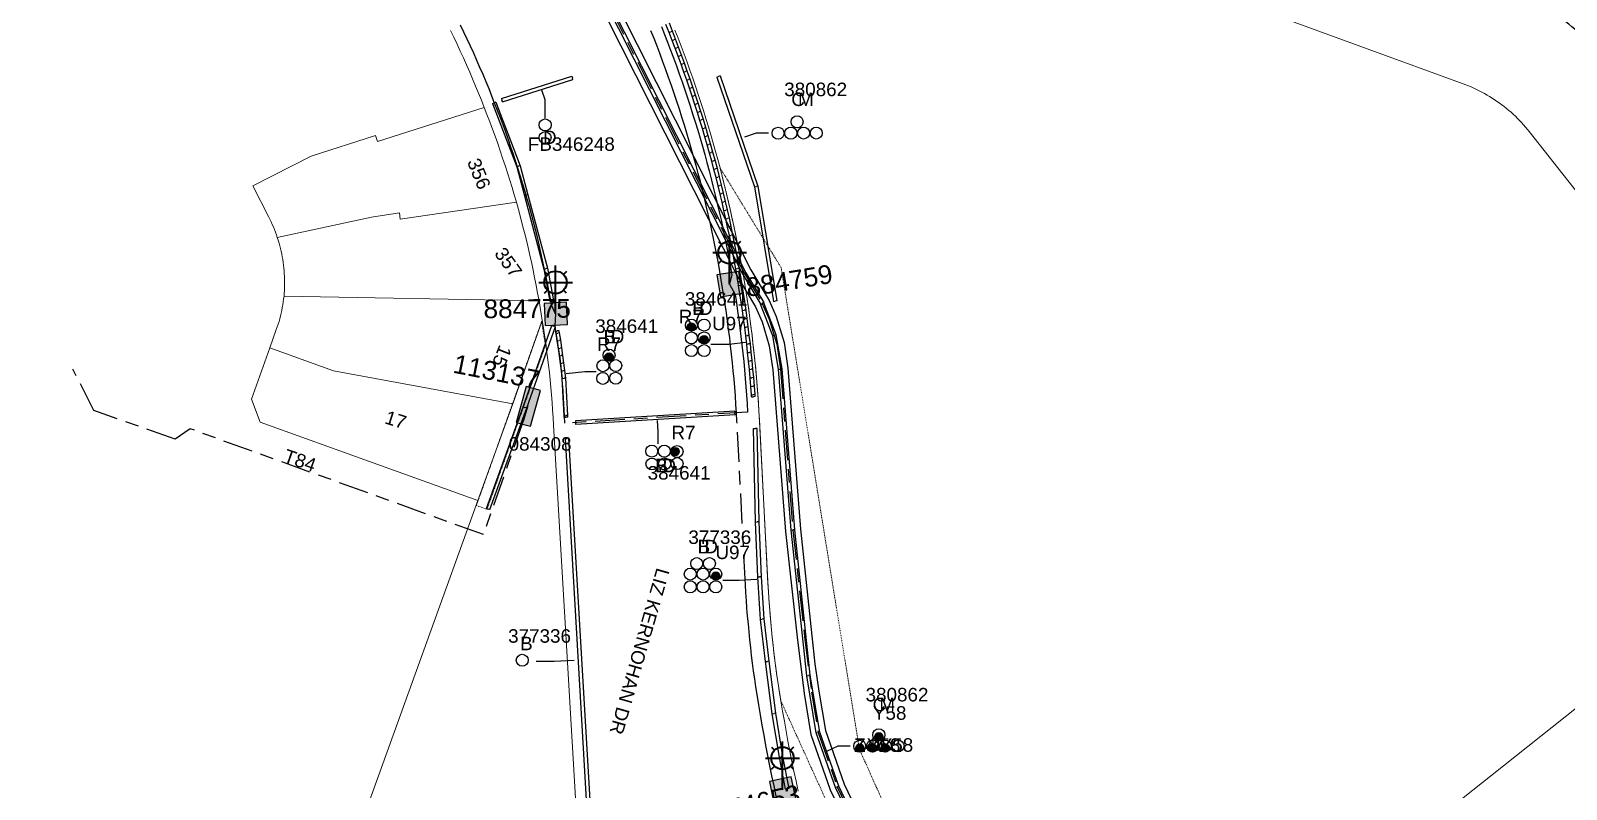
# Model space of a CAD drawing. Header units: metres. Extents: x 289087 to 291245, y 6227587 to 6229773.
# Drawn here: x 290112.7 to 290317.5, y 6228864 to 6228965.2 of the extents above; entities that cross this region are included whole.
import ezdxf
from ezdxf.enums import TextEntityAlignment as Align

# ---------------------------------------------------------------- set-up
doc = ezdxf.new("R2010")
doc.units = ezdxf.units.M
for name, pattern in [('Cable Exist UG', [8.2, 4, -1.2, 1.8, -1.2]), ('HIDDEN', [0.375, 0.25, -0.125]), ('HIDDEN2', [0.1875, 0.125, -0.0625])]:
    doc.linetypes.add(name, pattern=pattern)
for name, color, linetype in [('_User Ducts Config', 7, 'Continuous'), ('Duct_SP_EXT', 7, 'Continuous'), ('Equip_SP_SL_EXT', 7, 'Continuous'), ('Mains_HV_EXT', 7, 'Continuous'), ('Mains_LV_EXT', 7, 'Continuous'), ('Mains_SL_EXT', 7, 'Continuous'), ('Mains_TR_EXT', 7, 'Continuous'), ('SupportsUG_SP_LV_EXT', 7, 'Continuous'), ('SupportsUG_SP_LV_SL_EXT', 7, 'Continuous')]:
    doc.layers.add(name, color=color, linetype=linetype)
for name, color, linetype, lineweight in [('Cadastre Land Parcels_SP_EXT', 9, 'Continuous', 5), ('Cadastre Other Property_SP_EXT', 9, 'HIDDEN', 5), ('Cadastre Roads_SP_EXT', 9, 'Continuous', 5)]:
    doc.layers.add(name, color=color, linetype=linetype, lineweight=lineweight)
doc.styles.add('COLUMN_LABEL', font='arial.ttf')
doc.styles.add('iecARIAL', font='arial.ttf', dxfattribs={"height": 2})
doc.styles.add('POLE_LABEL', font='arial.ttf')
doc.styles.get("Standard").update_dxf_attribs({"font": 'arial.ttf'})
doc.linetypes.add('Cable E UG', pattern='A,6,-0.5,["E",Standard,S=1.7,R=0,X=0.5,Y=-1],-2.9', length=9.4)
doc.linetypes.add('Cable P UG', pattern='A,6,-0.5,["P",Standard,S=1.7,R=0,X=0.5,Y=-1],-2.9', length=9.4)

# ---------------------------------------------------------------- blocks, each defined once
blk = doc.blocks.new('COLUMN_EXT')
blk.add_hatch(color=256).paths.add_polyline_path([(-1.49, 1.48), (-1.49, -1.49), (1.48, -1.49), (1.48, 1.48)])
blk.add_lwpolyline([(-1.49, -1.49), (1.48, -1.49), (1.48, 1.48), (-1.49, 1.48)], close=True)
for tag, height, style, flags, p in [('ASSET_NUM', 2.5, 'COLUMN_LABEL', 8, (2, 2)), ('STRUCTURE_PLANT_NUMBER', 0.2, 'POLE_LABEL', 9, (1.81, 0.03)), ('STREET_CODE', 0.2, 'COLUMN_LABEL', 9, (1.81, -0.2))]:
    blk.add_attdef(tag, text='', height=height, dxfattribs=dict(style=style, flags=flags)).set_placement(p, align=Align.MIDDLE_LEFT)
at = {"flags": 9}
for tag, p in [('COLUMN_TYPE', (1.81, -0.4)), ('OWNED_BY', (1.81, -0.6)), ('STATE', (1.81, -0.8)), ('USAGE', (1.81, -1)), ('STREETNAME', (1.81, -1.6)), ('SUBURB', (1.81, -1.8)), ('LEGEND', (1.81, -1.2)), ('LOCATION', (1.81, -1.4)), ('NOTES', (1.81, -2))]:
    blk.add_attdef(tag, text='', height=0.2, dxfattribs=at).set_placement(p, align=Align.MIDDLE_LEFT)
at = {"flags": 1}
blk.add_attdef('Z', (1.81, -2.35), '', height=0.2, dxfattribs=at)
blk = doc.blocks.new('PILLAR_EXT')
blk.add_hatch(color=256).paths.add_polyline_path([(-2.475, 0.99), (-2.475, -0.99), (2.475, -0.99), (2.475, 0.99)])
blk.add_lwpolyline([(-2.475, -0.99), (2.475, -0.99), (2.475, 0.99), (-2.475, 0.99)], close=True)
at = {"style": 'iecARIAL', "flags": 8}
blk.add_attdef('ASSET_NUM', (1.5, 3.5), '', height=2.5, dxfattribs=at)
for tag, p, flags in [('OWNED_BY', (0, -0.2), 9), ('STATE', (0, -0.4), 9), ('SUPPORT_TYPE', (0, -0.6), 9), ('STREETNAME', (0, -1.8), 9), ('SUBURB', (0, -2), 1), ('USAGE', (0, -0.8), 9), ('LEGEND', (0, -1), 9), ('LOCATION', (0, -1.2), 9), ('NOTES', (0, -1.4), 9), ('PARENT', (0, -1.6), 9)]:
    blk.add_attdef(tag, p, '', height=0.2, dxfattribs=dict(flags=flags))
blk = doc.blocks.new('DUCT_EXT')
blk.add_circle((0, 0.8), 0.8)
at = {"flags": 1}
blk.add_attdef('Z', (0, 0), '', height=0.2, dxfattribs=at)
at = {"flags": 9}
for tag, p in [('DUCT_CODE', (0, 0)), ('XSECT_TYPE', (0, -0.2)), ('STATE', (0, -0.6)), ('FB_REFERENCE', (0, -0.4)), ('NOTES', (0, -0.8))]:
    blk.add_attdef(tag, text='', height=0.2, dxfattribs=at).set_placement(p, align=Align.MIDDLE_LEFT)
blk = doc.blocks.new('SL_LANTERN_EXT')
at = {"lineweight": 40}
for p, q in [((0, 1.97), (0, 6.47)), ((-2.25, 4.22), (2.25, 4.22)), ((-1.46, 5.68), (-1.06, 5.28)), ((1.46, 5.68), (1.06, 5.28)), ((-1.46, 2.76), (-1.06, 3.16)), ((0, 0), (0, 2.72)), ((1.46, 2.76), (1.06, 3.16))]:
    blk.add_line(p, q, dxfattribs=at)
blk.add_circle((0, 4.22), 1.5, dxfattribs=at)
at = {"style": 'iecARIAL', "flags": 9}
blk.add_attdef('ASSET_NUM', (1.5, 1.5), '', height=2.5, dxfattribs=at)
for tag, p, height, flags in [('OPERATING_VOLTAGE', (0.98, -1.65), 0.2, 9), ('ORIENTATION', (0.98, -1.85), 0.2, 9), ('OWNED_BY', (0.98, -2.05), 0.2, 9), ('CONSTRUCTED_VOLTAGE', (0.98, -0.65), 0.2, 9), ('CONTROL_TYPE', (0.98, -0.85), 0.2, 9), ('LANTERN_PURPOSE', (0.98, -1.05), 0.2, 9), ('LANTERN_TYPE', (0.98, -1.25), 0.2, 9), ('NO_PHASES', (0.98, -1.45), 0.2, 9), ('LNUMBER', (2.18, -3.25), 2.5, 8), ('STATE', (0.98, -2.25), 0.2, 9), ('USAGE', (0.98, -2.45), 0.2, 9), ('CEXIST', (0.98, -2.65), 0.2, 9), ('CNEW', (0.98, -2.85), 0.2, 9), ('CNUMBER', (0.98, -3.05), 0.2, 9), ('CREMOVE', (0.98, -3.25), 0.2, 9), ('CREPLACE', (0.98, -3.45), 0.2, 9), ('LKINGHEIGHT', (0.98, -3.65), 0.2, 9), ('LBRACKET', (0.98, -3.85), 0.2, 9), ('LBRACKETVOCAB', (0.98, -4.05), 0.2, 9), ('LCATEGORY', (0.98, -4.25), 0.2, 9), ('LCHARGE1', (0.98, -4.45), 0.2, 9), ('LCHARGE1PERCENT', (0.98, -4.65), 0.2, 9), ('LCHARGE2', (0.98, -4.85), 0.2, 9), ('LCHARGE2PERCENT', (0.98, -5.05), 0.2, 9), ('LCHARGE3', (0.98, -5.25), 0.2, 9), ('LCHARGE3PERCENT', (0.98, -5.45), 0.2, 9), ('LEXIST', (0.98, -5.65), 0.2, 9), ('LLAMP', (0.98, -5.85), 0.2, 9), ('LLAMPVOCAB', (0.98, -6.05), 0.2, 9), ('LMAST', (0.98, -6.25), 0.2, 9), ('LMASTVOCAB', (0.98, -6.45), 0.2, 9), ('LNEW', (0.98, -6.65), 0.2, 9), ('LANTNUMBER', (0.98, -6.85), 0.2, 9), ('LOUTREACH', (0.98, -7.25), 0.2, 9), ('LOUTREACHVOCAB', (0.98, -7.45), 0.2, 9), ('LRATECODE', (0.98, -7.65), 0.2, 9), ('LREMOVE', (0.98, -7.85), 0.2, 9), ('LREPLACE', (0.98, -8.05), 0.2, 9), ('LTYPE', (0.98, -8.25), 0.2, 9), ('STREETNAME', (0.98, -9.25), 0.2, 9), ('SUBURB', (0.98, -9.45), 0.2, 1), ('LTYPEVOCAB', (0.98, -8.45), 0.2, 9), ('LEGEND', (0.98, -8.65), 0.2, 9), ('LOCATION', (0.98, -8.85), 0.2, 9), ('NOTES', (0.98, -9.05), 0.2, 9)]:
    blk.add_attdef(tag, p, '', height=height, dxfattribs=dict(flags=flags))
blk = doc.blocks.new('CABLE_LARGE_EXT')
h = blk.add_hatch(color=256)
edge = h.paths.add_edge_path()
edge.add_arc((0, 0.55), 0.55, 0, 360)
blk.add_circle((0, 0.55), 0.55)
at = {"flags": 1}
blk.add_attdef('Z', (0, 0), '', height=0.2, dxfattribs=at)
at = {"flags": 9}
for tag, p in [('COND_CODE', (0, 0)), ('STATE', (0, -0.4)), ('XSECT_SIZE', (0, -0.6)), ('FB_REFERENCE', (0, -0.2)), ('NOTES', (0, -0.8))]:
    blk.add_attdef(tag, text='', height=0.2, dxfattribs=at).set_placement(p, align=Align.MIDDLE_LEFT)

msp = doc.modelspace()

# ---------------------------------------------------------------- linework, layer by layer
at = {"layer": '_User Ducts Config'}
for points in [[(290181.29, 6228953.51), (290181.3, 6228955.97), (290180.86, 6228957.25)], [(290211.1, 6228951.52), (290209.43, 6228951.52), (290207.91, 6228950.99)], [(290203.41, 6228923.37), (290205.84, 6228923.37), (290208.01, 6228923.62)], [(290188.1, 6228919.68), (290186.59, 6228919.67), (290184.1, 6228919.4)], [(290196.37, 6228910.04), (290196.37, 6228911.7), (290196.28, 6228913.17)], [(290205.01, 6228891.88), (290207.18, 6228891.88), (290209.52, 6228892.01)], [(290180.07, 6228881.07), (290182.48, 6228881.07), (290185.17, 6228881.17)], [(290222, 6228869.72), (290220.33, 6228869.72), (290218.83, 6228868.99)]]:
    msp.add_lwpolyline(points, dxfattribs=at)
at = {"layer": 'Cadastre Land Parcels_SP_EXT', "linetype": 'Continuous'}
for points in [[(290341.71, 6228914.84), (290312.59, 6228951.72), (290312.34, 6228952.03), (290312.09, 6228952.33), (290311.83, 6228952.63), (290311.57, 6228952.92), (290311.3, 6228953.21), (290311.02, 6228953.49), (290310.74, 6228953.77), (290310.45, 6228954.04), (290310.16, 6228954.3), (290309.86, 6228954.56), (290309.56, 6228954.81), (290309.25, 6228955.06), (290308.94, 6228955.3), (290308.62, 6228955.53), (290308.3, 6228955.76), (290307.97, 6228955.98), (290307.64, 6228956.2), (290307.31, 6228956.41), (290306.97, 6228956.61), (290306.63, 6228956.8), (290306.28, 6228956.99), (290305.93, 6228957.17), (290305.57, 6228957.35), (290305.22, 6228957.52), (290304.86, 6228957.68), (290304.49, 6228957.83), (290304.13, 6228957.98), (290303.76, 6228958.11), (290246.38, 6228979.09)], [(290198.61, 6228965.25), (290199.02, 6228964.19), (290199.43, 6228963.13), (290199.83, 6228962.07), (290200.22, 6228961), (290200.6, 6228959.93), (290200.98, 6228958.86), (290201.34, 6228957.78), (290201.7, 6228956.7), (290202.06, 6228955.62), (290202.4, 6228954.54), (290202.74, 6228953.46), (290203.07, 6228952.37), (290203.4, 6228951.28), (290203.71, 6228950.19), (290204.02, 6228949.09), (290204.32, 6228948), (290204.62, 6228946.9), (290204.9, 6228945.8), (290205.18, 6228944.69), (290205.45, 6228943.59), (290205.71, 6228942.49), (290205.97, 6228941.38), (290206.22, 6228940.27), (290206.46, 6228939.16), (290206.69, 6228938.04), (290206.92, 6228936.93), (290207.14, 6228935.81), (290207.35, 6228934.7), (290207.55, 6228933.58), (290207.74, 6228932.46), (290207.93, 6228931.34), (290208.11, 6228930.21), (290208.28, 6228929.09), (290208.45, 6228927.97), (290208.6, 6228926.84), (290208.75, 6228925.71), (290208.89, 6228924.59), (290209.02, 6228923.46), (290209.15, 6228922.33), (290209.27, 6228921.2), (290209.38, 6228920.06), (290209.48, 6228918.93), (290209.57, 6228917.8), (290209.66, 6228916.67), (290209.74, 6228915.53), (290209.81, 6228914.4), (290209.87, 6228913.26), (290211.02, 6228891.43), (290211.08, 6228890.4), (290211.14, 6228889.37), (290211.22, 6228888.34), (290211.3, 6228887.31), (290211.39, 6228886.28), (290211.48, 6228885.26), (290211.59, 6228884.23), (290211.7, 6228883.21), (290211.82, 6228882.18), (290211.94, 6228881.16), (290212.08, 6228880.14), (290212.22, 6228879.12), (290212.37, 6228878.1), (290212.53, 6228877.08), (290212.75, 6228875.73), (290212.97, 6228874.39), (290213.21, 6228873.05), (290213.45, 6228871.71), (290213.69, 6228870.37), (290213.95, 6228869.03), (290214.21, 6228867.69), (290214.48, 6228866.36), (290214.76, 6228865.03), (290215.05, 6228863.69)], [(290186.36, 6228845.41), (290182.41, 6228912.57), (290182.35, 6228913.58), (290182.29, 6228914.58), (290182.22, 6228915.58), (290182.14, 6228916.58), (290182.05, 6228917.58), (290181.95, 6228918.59), (290181.85, 6228919.58), (290181.74, 6228920.58), (290181.62, 6228921.58), (290181.49, 6228922.57), (290181.36, 6228923.57), (290181.22, 6228924.56), (290181.07, 6228925.55), (290180.91, 6228926.54), (290176.96, 6228915.4), (290172.3, 6228902.49), (290165.52, 6228883.66), (290114.05, 6228740.93)], [(290271.3, 6228837.07), (290307.65, 6228865.91), (290346.38, 6228896.65)]]:
    msp.add_lwpolyline(points, dxfattribs=at)
for points in [[(290174.61, 6228951.11), (290174.25, 6228952.07), (290173.9, 6228953.03), (290173.53, 6228953.99), (290173.15, 6228954.94), (290158.9, 6228950.4), (290158.64, 6228951.2), (290150.07, 6228948.47), (290142.29, 6228944.47), (290144.39, 6228940.38), (290144.56, 6228940.04), (290144.72, 6228939.69), (290144.88, 6228939.35), (290145.03, 6228939), (290145.17, 6228938.65), (290145.31, 6228938.29), (290145.43, 6228937.94), (290145.55, 6228937.58), (290158.11, 6228940.32), (290161.84, 6228940.87), (290161.96, 6228940.04), (290177.45, 6228942.31), (290177.16, 6228943.29), (290176.87, 6228944.28), (290176.56, 6228945.26), (290176.26, 6228946.24), (290175.95, 6228947.22), (290175.62, 6228948.19), (290175.29, 6228949.17), (290174.96, 6228950.14), (290174.61, 6228951.11)], [(290177.73, 6228941.31), (290177.45, 6228942.31), (290161.96, 6228940.04), (290161.84, 6228940.87), (290158.11, 6228940.32), (290145.55, 6228937.58), (290145.67, 6228937.22), (290145.78, 6228936.86), (290145.88, 6228936.49), (290145.98, 6228936.13), (290146.06, 6228935.76), (290146.14, 6228935.39), (290146.22, 6228935.02), (290146.28, 6228934.65), (290146.34, 6228934.27), (290146.39, 6228933.9), (290146.43, 6228933.53), (290146.47, 6228933.15), (290146.49, 6228932.77), (290146.51, 6228932.4), (290146.53, 6228932.02), (290146.53, 6228931.64), (290146.53, 6228931.27), (290146.52, 6228930.89), (290146.5, 6228930.51), (290146.48, 6228930.14), (290146.45, 6228929.76), (290180.48, 6228929.14), (290180.29, 6228930.16), (290180.1, 6228931.18), (290179.84, 6228932.46), (290179.69, 6228933.22), (290179.5, 6228934.11), (290179.24, 6228935.25), (290179.01, 6228936.26), (290178.74, 6228937.41), (290178.52, 6228938.28), (290178.32, 6228939.04), (290178, 6228940.3), (290177.73, 6228941.31)], [(290180.91, 6228926.54), (290180.77, 6228927.41), (290180.63, 6228928.27), (290180.48, 6228929.14), (290146.45, 6228929.76), (290146.4, 6228929.38), (290146.35, 6228929), (290146.29, 6228928.62), (290146.22, 6228928.25), (290146.15, 6228927.87), (290146.07, 6228927.5), (290145.98, 6228927.13), (290145.88, 6228926.76), (290145.78, 6228926.39), (290145.67, 6228926.02), (290145.55, 6228925.66), (290145.42, 6228925.3), (290144.54, 6228922.87), (290153.03, 6228919.8), (290176.96, 6228915.4), (290180.91, 6228926.54)], [(290176.96, 6228915.4), (290153.03, 6228919.8), (290144.54, 6228922.87), (290142.11, 6228916.03), (290143.26, 6228912.96), (290172.3, 6228902.49), (290176.96, 6228915.4)]]:
    msp.add_lwpolyline(points, close=True, dxfattribs=at)
at = {"layer": 'Cadastre Other Property_SP_EXT', "linetype": 'HIDDEN2'}
msp.add_lwpolyline([(290235.33, 6228842.16), (290223.22, 6228869.32), (290212.78, 6228933.56), (290204.62, 6228946.9), (290204.9, 6228945.8), (290205.18, 6228944.69), (290205.45, 6228943.59), (290205.71, 6228942.49), (290205.97, 6228941.38), (290206.22, 6228940.27), (290206.46, 6228939.16), (290206.69, 6228938.04), (290206.92, 6228936.93), (290207.14, 6228935.81), (290207.35, 6228934.7), (290207.55, 6228933.58), (290207.74, 6228932.46), (290207.93, 6228931.34), (290208.11, 6228930.21), (290208.28, 6228929.09), (290208.45, 6228927.97), (290208.6, 6228926.84), (290208.75, 6228925.71), (290208.89, 6228924.59), (290209.02, 6228923.46), (290209.15, 6228922.33), (290209.27, 6228921.2), (290209.38, 6228920.06), (290209.48, 6228918.93), (290209.57, 6228917.8), (290209.66, 6228916.67), (290209.74, 6228915.53), (290209.81, 6228914.4), (290209.87, 6228913.26), (290211.02, 6228891.43), (290211.08, 6228890.4), (290211.14, 6228889.37), (290211.22, 6228888.34), (290211.3, 6228887.31), (290211.39, 6228886.28), (290211.48, 6228885.26), (290211.59, 6228884.23), (290211.7, 6228883.21), (290211.82, 6228882.18), (290211.94, 6228881.16), (290212.08, 6228880.14), (290212.22, 6228879.12), (290212.37, 6228878.1), (290212.53, 6228877.08), (290212.61, 6228876.59), (290212.61, 6228876.59), (290212.75, 6228875.73), (290229.85, 6228838.13)], dxfattribs=at)
msp.add_lwpolyline([(290180.82, 6228926.37), (290172.12, 6228901.83), (290173.54, 6228901.32), (290181.33, 6228923.18), (290180.82, 6228926.37)], close=True, dxfattribs=at)
at = {"layer": 'Cadastre Roads_SP_EXT', "linetype": 'Continuous'}
for points in [[(290598.85, 6229114.14), (290503.62, 6229021.43), (290491.13, 6229011.51), (290472.74, 6228996.92), (290427.05, 6228960.67), (290406.85, 6228944.64), (290366.75, 6228912.82), (290352.34, 6228901.38), (290346.38, 6228896.65), (290307.65, 6228865.91), (290271.3, 6228837.07), (290270.62, 6228836.43), (290240.94, 6228808.14), (290346.26, 6228800.52), (290491.47, 6228928.95), (290491.47, 6228928.95), (290499.44, 6228935.88), (290572.01, 6229000.07)], [(290246.38, 6228979.09), (290303.76, 6228958.11), (290304.13, 6228957.98), (290304.49, 6228957.83), (290304.86, 6228957.68), (290305.22, 6228957.52), (290305.57, 6228957.35), (290305.93, 6228957.17), (290306.28, 6228956.99), (290306.63, 6228956.8), (290306.97, 6228956.61), (290307.31, 6228956.41), (290307.64, 6228956.2), (290307.97, 6228955.98), (290308.3, 6228955.76), (290308.62, 6228955.53), (290308.94, 6228955.3), (290309.25, 6228955.06), (290309.56, 6228954.81), (290309.86, 6228954.56), (290310.16, 6228954.3), (290310.45, 6228954.04), (290310.74, 6228953.77), (290311.02, 6228953.49), (290311.3, 6228953.21), (290311.57, 6228952.92), (290311.83, 6228952.63), (290312.09, 6228952.33), (290312.34, 6228952.03), (290312.59, 6228951.72), (290341.71, 6228914.84)], [(290168.66, 6228965.24), (290169.09, 6228964.32), (290169.53, 6228963.4), (290169.97, 6228962.48), (290170.39, 6228961.55), (290170.8, 6228960.62), (290171.22, 6228959.68), (290171.61, 6228958.75), (290172, 6228957.81), (290172.4, 6228956.87), (290172.78, 6228955.91), (290173.15, 6228954.94), (290173.53, 6228953.99), (290173.9, 6228953.03), (290174.25, 6228952.07), (290174.61, 6228951.11), (290174.96, 6228950.14), (290175.29, 6228949.17), (290175.62, 6228948.19), (290175.95, 6228947.22), (290176.26, 6228946.24), (290176.56, 6228945.26), (290176.87, 6228944.28), (290177.16, 6228943.29), (290177.45, 6228942.31), (290177.73, 6228941.31), (290178, 6228940.3), (290178.32, 6228939.04), (290178.52, 6228938.28), (290178.74, 6228937.41), (290179.01, 6228936.26), (290179.24, 6228935.25), (290179.5, 6228934.11), (290179.69, 6228933.22), (290179.84, 6228932.46), (290180.1, 6228931.18), (290180.29, 6228930.16), (290180.48, 6228929.14), (290180.63, 6228928.27), (290180.77, 6228927.41), (290180.91, 6228926.54), (290181.07, 6228925.55), (290181.22, 6228924.56), (290181.36, 6228923.57), (290181.49, 6228922.57), (290181.62, 6228921.58), (290181.74, 6228920.58), (290181.85, 6228919.58), (290181.95, 6228918.59), (290182.05, 6228917.58), (290182.14, 6228916.58), (290182.22, 6228915.58), (290182.29, 6228914.58), (290182.35, 6228913.58), (290182.41, 6228912.57), (290186.36, 6228845.41)], [(290215.05, 6228863.69), (290214.76, 6228865.03), (290214.48, 6228866.36), (290214.21, 6228867.69), (290213.95, 6228869.03), (290213.69, 6228870.37), (290213.45, 6228871.71), (290213.21, 6228873.05), (290212.97, 6228874.39), (290212.75, 6228875.73), (290212.53, 6228877.08), (290212.37, 6228878.1), (290212.22, 6228879.12), (290212.08, 6228880.14), (290211.94, 6228881.16), (290211.82, 6228882.18), (290211.7, 6228883.21), (290211.59, 6228884.23), (290211.48, 6228885.26), (290211.39, 6228886.28), (290211.3, 6228887.31), (290211.22, 6228888.34), (290211.14, 6228889.37), (290211.08, 6228890.4), (290211.02, 6228891.43), (290209.87, 6228913.26), (290209.81, 6228914.4), (290209.74, 6228915.53), (290209.66, 6228916.67), (290209.57, 6228917.8), (290209.48, 6228918.93), (290209.38, 6228920.06), (290209.27, 6228921.2), (290209.15, 6228922.33), (290209.02, 6228923.46), (290208.89, 6228924.59), (290208.75, 6228925.71), (290208.6, 6228926.84), (290208.45, 6228927.97), (290208.28, 6228929.09), (290208.11, 6228930.21), (290207.93, 6228931.34), (290207.74, 6228932.46), (290207.55, 6228933.58), (290207.35, 6228934.7), (290207.14, 6228935.81), (290206.92, 6228936.93), (290206.69, 6228938.04), (290206.46, 6228939.16), (290206.22, 6228940.27), (290205.97, 6228941.38), (290205.71, 6228942.49), (290205.45, 6228943.59), (290205.18, 6228944.69), (290204.9, 6228945.8), (290204.62, 6228946.9), (290204.32, 6228948), (290204.02, 6228949.09), (290203.71, 6228950.19), (290203.4, 6228951.28), (290203.07, 6228952.37), (290202.74, 6228953.46), (290202.4, 6228954.54), (290202.06, 6228955.62), (290201.7, 6228956.7), (290201.34, 6228957.78), (290200.98, 6228958.86), (290200.6, 6228959.93), (290200.22, 6228961), (290199.83, 6228962.07), (290199.43, 6228963.13), (290199.02, 6228964.19), (290198.61, 6228965.25)]]:
    msp.add_lwpolyline(points, dxfattribs=at)
at = {"layer": 'Duct_SP_EXT'}
for p, q in [((290182.35, 6228982.84), (290207.66, 6228932.66)), ((290182.77, 6228983.07), (290208.08, 6228932.89)), ((290197.83, 6228964.95), (290197.41, 6228966)), ((290197.83, 6228964.95), (290198.05, 6228965.03)), ((290198.24, 6228963.89), (290197.83, 6228964.95)), ((290198.28, 6228965.12), (290197.86, 6228966.18)), ((290198.28, 6228965.12), (290198.05, 6228965.03)), ((290198.69, 6228964.06), (290198.28, 6228965.12)), ((290198.24, 6228963.89), (290198.46, 6228963.98)), ((290198.64, 6228962.84), (290198.24, 6228963.89)), ((290198.69, 6228964.06), (290198.46, 6228963.98)), ((290198.64, 6228962.84), (290198.87, 6228962.92)), ((290199.04, 6228961.78), (290198.64, 6228962.84)), ((290199.09, 6228963), (290198.69, 6228964.06)), ((290199.09, 6228963), (290198.87, 6228962.92)), ((290199.49, 6228961.94), (290199.09, 6228963)), ((290199.04, 6228961.78), (290199.26, 6228961.86)), ((290199.43, 6228960.71), (290199.04, 6228961.78)), ((290199.49, 6228961.94), (290199.26, 6228961.86)), ((290199.43, 6228960.71), (290199.65, 6228960.79)), ((290199.81, 6228959.65), (290199.43, 6228960.71)), ((290199.88, 6228960.88), (290199.49, 6228961.94)), ((290199.88, 6228960.88), (290199.65, 6228960.79)), ((290200.26, 6228959.81), (290199.88, 6228960.88)), ((290175.45, 6228956.14), (290184.85, 6228959.13)), ((290175.59, 6228955.68), (290185, 6228958.67)), ((290184.85, 6228959.13), (290184.92, 6228958.9)), ((290185, 6228958.67), (290184.92, 6228958.9)), ((290199.81, 6228959.65), (290200.03, 6228959.73)), ((290200.18, 6228958.58), (290199.81, 6228959.65)), ((290200.26, 6228959.81), (290200.03, 6228959.73)), ((290200.18, 6228958.58), (290200.41, 6228958.66)), ((290200.55, 6228957.51), (290200.18, 6228958.58)), ((290200.64, 6228958.74), (290200.26, 6228959.81)), ((290200.64, 6228958.74), (290200.41, 6228958.66)), ((290201, 6228957.67), (290200.64, 6228958.74)), ((290204.18, 6228958.99), (290204.41, 6228959.07)), ((290204.18, 6228958.99), (290209.21, 6228944.34)), ((290204.63, 6228959.15), (290204.41, 6228959.07)), ((290204.63, 6228959.15), (290209.67, 6228944.45)), ((290200.55, 6228957.51), (290200.78, 6228957.59)), ((290200.91, 6228956.44), (290200.55, 6228957.51)), ((290201, 6228957.67), (290200.78, 6228957.59)), ((290200.91, 6228956.44), (290201.13, 6228956.51)), ((290201.26, 6228955.36), (290200.91, 6228956.44)), ((290201.36, 6228956.59), (290201, 6228957.67)), ((290201.36, 6228956.59), (290201.13, 6228956.51)), ((290201.72, 6228955.51), (290201.36, 6228956.59)), ((290174.28, 6228955.47), (290174.51, 6228955.56)), ((290174.28, 6228955.47), (290177.5, 6228947.02)), ((290174.73, 6228955.64), (290174.51, 6228955.56)), ((290174.73, 6228955.64), (290177.95, 6228947.17)), ((290175.45, 6228956.14), (290175.52, 6228955.91)), ((290175.59, 6228955.68), (290175.52, 6228955.91)), ((290201.26, 6228955.36), (290201.49, 6228955.44)), ((290201.6, 6228954.29), (290201.26, 6228955.36)), ((290201.72, 6228955.51), (290201.49, 6228955.44)), ((290201.6, 6228954.29), (290201.83, 6228954.36)), ((290201.94, 6228953.21), (290201.6, 6228954.29)), ((290202.06, 6228954.43), (290201.72, 6228955.51)), ((290202.06, 6228954.43), (290201.83, 6228954.36)), ((290202.4, 6228953.35), (290202.06, 6228954.43)), ((290201.94, 6228953.21), (290202.17, 6228953.28)), ((290202.27, 6228952.13), (290201.94, 6228953.21)), ((290202.4, 6228953.35), (290202.17, 6228953.28)), ((290202.27, 6228952.13), (290202.5, 6228952.19)), ((290202.59, 6228951.04), (290202.27, 6228952.13)), ((290202.73, 6228952.26), (290202.4, 6228953.35)), ((290202.73, 6228952.26), (290202.5, 6228952.19)), ((290203.05, 6228951.18), (290202.73, 6228952.26)), ((290202.59, 6228951.04), (290202.82, 6228951.11)), ((290202.91, 6228949.95), (290202.59, 6228951.04)), ((290203.05, 6228951.18), (290202.82, 6228951.11)), ((290203.37, 6228950.09), (290203.05, 6228951.18)), ((290203.37, 6228950.09), (290203.14, 6228950.02)), ((290203.67, 6228948.99), (290203.37, 6228950.09)), ((290202.91, 6228949.95), (290203.14, 6228950.02)), ((290203.21, 6228948.87), (290202.91, 6228949.95)), ((290203.21, 6228948.87), (290203.44, 6228948.93)), ((290203.51, 6228947.78), (290203.21, 6228948.87)), ((290203.67, 6228948.99), (290203.44, 6228948.93)), ((290203.98, 6228947.9), (290203.67, 6228948.99)), ((290177.5, 6228947.02), (290177.73, 6228947.1)), ((290177.5, 6228947.02), (290178.52, 6228943.17)), ((290177.95, 6228947.17), (290177.73, 6228947.1)), ((290177.95, 6228947.17), (290178.99, 6228943.29)), ((290203.51, 6228947.78), (290203.74, 6228947.84)), ((290203.8, 6228946.68), (290203.51, 6228947.78)), ((290203.98, 6228947.9), (290203.74, 6228947.84)), ((290203.8, 6228946.68), (290204.04, 6228946.74)), ((290204.09, 6228945.59), (290203.8, 6228946.68)), ((290204.27, 6228946.81), (290203.98, 6228947.9)), ((290204.27, 6228946.81), (290204.04, 6228946.74)), ((290204.55, 6228945.71), (290204.27, 6228946.81)), ((290204.09, 6228945.59), (290204.32, 6228945.65)), ((290204.37, 6228944.49), (290204.09, 6228945.59)), ((290204.55, 6228945.71), (290204.32, 6228945.65)), ((290204.37, 6228944.49), (290204.6, 6228944.55)), ((290204.64, 6228943.39), (290204.37, 6228944.49)), ((290204.83, 6228944.61), (290204.55, 6228945.71)), ((290204.83, 6228944.61), (290204.6, 6228944.55)), ((290205.1, 6228943.51), (290204.83, 6228944.61)), ((290209.21, 6228944.34), (290209.44, 6228944.4)), ((290209.21, 6228944.34), (290211.75, 6228929.05)), ((290209.67, 6228944.45), (290209.44, 6228944.4)), ((290209.67, 6228944.45), (290212.22, 6228929.13)), ((290178.52, 6228943.17), (290178.75, 6228943.23)), ((290178.52, 6228943.17), (290178.75, 6228943.23)), ((290178.52, 6228943.17), (290181.12, 6228933.38)), ((290178.99, 6228943.29), (290178.75, 6228943.23)), ((290178.99, 6228943.29), (290178.75, 6228943.23)), ((290178.99, 6228943.29), (290181.59, 6228933.49)), ((290204.64, 6228943.39), (290204.87, 6228943.45)), ((290204.9, 6228942.29), (290204.64, 6228943.39)), ((290205.1, 6228943.51), (290204.87, 6228943.45)), ((290204.9, 6228942.29), (290205.13, 6228942.35)), ((290205.15, 6228941.19), (290204.9, 6228942.29)), ((290205.36, 6228942.4), (290205.1, 6228943.51)), ((290205.36, 6228942.4), (290205.13, 6228942.35)), ((290205.62, 6228941.3), (290205.36, 6228942.4)), ((290205.15, 6228941.19), (290205.39, 6228941.24)), ((290205.4, 6228940.09), (290205.15, 6228941.19)), ((290205.62, 6228941.3), (290205.39, 6228941.24)), ((290205.4, 6228940.09), (290205.63, 6228940.14)), ((290205.64, 6228938.98), (290205.4, 6228940.09)), ((290205.87, 6228940.19), (290205.62, 6228941.3)), ((290205.87, 6228940.19), (290205.63, 6228940.14)), ((290206.11, 6228939.08), (290205.87, 6228940.19)), ((290205.64, 6228938.98), (290205.87, 6228939.03)), ((290205.87, 6228937.88), (290205.64, 6228938.98)), ((290206.11, 6228939.08), (290205.87, 6228939.03)), ((290205.87, 6228937.88), (290206.11, 6228937.92)), ((290206.09, 6228936.77), (290205.87, 6228937.88)), ((290206.34, 6228937.97), (290206.11, 6228939.08)), ((290206.34, 6228937.97), (290206.11, 6228937.92)), ((290206.57, 6228936.86), (290206.34, 6228937.97)), ((290206.09, 6228936.77), (290206.33, 6228936.81)), ((290206.31, 6228935.66), (290206.09, 6228936.77)), ((290206.57, 6228936.86), (290206.33, 6228936.81)), ((290206.78, 6228935.75), (290206.55, 6228935.7)), ((290206.78, 6228935.75), (290206.57, 6228936.86)), ((290206.99, 6228934.63), (290206.78, 6228935.75)), ((290206.31, 6228935.66), (290206.55, 6228935.7)), ((290206.52, 6228934.54), (290206.31, 6228935.66)), ((290206.52, 6228934.54), (290206.76, 6228934.59)), ((290206.72, 6228933.43), (290206.52, 6228934.54)), ((290206.99, 6228934.63), (290206.76, 6228934.59)), ((290207.19, 6228933.52), (290206.99, 6228934.63)), ((290181.12, 6228933.38), (290181.35, 6228933.43)), ((290181.12, 6228933.38), (290181.93, 6228929.08)), ((290181.59, 6228933.49), (290181.35, 6228933.43)), ((290181.59, 6228933.49), (290182.4, 6228929.17)), ((290206.72, 6228933.43), (290206.96, 6228933.47)), ((290206.92, 6228932.32), (290206.72, 6228933.43)), ((290206.92, 6228932.32), (290207.15, 6228932.36)), ((290207.01, 6228931.74), (290206.92, 6228932.32)), ((290207.19, 6228933.52), (290206.96, 6228933.47)), ((290207.01, 6228931.74), (290207.25, 6228931.78)), ((290207.05, 6228931.53), (290207.01, 6228931.74)), ((290207.39, 6228932.4), (290207.15, 6228932.36)), ((290207.39, 6228932.4), (290207.19, 6228933.52)), ((290207.49, 6228931.82), (290207.25, 6228931.78)), ((290207.52, 6228931.61), (290207.28, 6228931.57)), ((290207.52, 6228931.61), (290207.28, 6228931.57)), ((290207.49, 6228931.82), (290207.39, 6228932.4)), ((290207.52, 6228931.61), (290207.49, 6228931.82)), ((290207.58, 6228931.28), (290207.52, 6228931.61)), ((290207.66, 6228932.66), (290207.87, 6228932.78)), ((290207.66, 6228932.66), (290210.05, 6228928.65)), ((290208.08, 6228932.89), (290207.87, 6228932.78)), ((290208.08, 6228932.89), (290210.47, 6228928.9)), ((290207.05, 6228931.53), (290207.28, 6228931.57)), ((290207.05, 6228931.53), (290207.28, 6228931.57)), ((290207.1, 6228931.2), (290207.05, 6228931.53)), ((290207.1, 6228931.2), (290207.34, 6228931.24)), ((290207.28, 6228930.09), (290207.1, 6228931.2)), ((290207.28, 6228930.09), (290207.52, 6228930.12)), ((290207.45, 6228928.97), (290207.28, 6228930.09)), ((290207.58, 6228931.28), (290207.34, 6228931.24)), ((290207.75, 6228930.16), (290207.52, 6228930.12)), ((290207.75, 6228930.16), (290207.58, 6228931.28)), ((290207.93, 6228929.04), (290207.75, 6228930.16)), ((290181.93, 6228929.08), (290182.17, 6228929.12)), ((290182.4, 6228929.17), (290182.17, 6228929.12)), ((290207.45, 6228928.97), (290207.69, 6228929)), ((290207.61, 6228927.85), (290207.45, 6228928.97)), ((290207.61, 6228927.85), (290207.85, 6228927.88)), ((290207.77, 6228926.73), (290207.61, 6228927.85)), ((290207.93, 6228929.04), (290207.69, 6228929)), ((290208.09, 6228927.92), (290207.85, 6228927.88)), ((290208.09, 6228927.92), (290207.93, 6228929.04)), ((290208.25, 6228926.79), (290208.09, 6228927.92)), ((290210.04, 6228928.69), (290210.26, 6228928.78)), ((290211.66, 6228924.46), (290210.04, 6228928.69)), ((290210.05, 6228928.65), (290210.26, 6228928.78)), ((290210.47, 6228928.9), (290210.26, 6228928.78)), ((290210.48, 6228928.86), (290210.26, 6228928.78)), ((290212.13, 6228924.59), (290210.48, 6228928.86)), ((290211.75, 6228929.05), (290211.99, 6228929.09)), ((290212.22, 6228929.13), (290211.99, 6228929.09)), ((290178.37, 6228915.01), (290182.2, 6228925.86)), ((290178.83, 6228914.85), (290182.65, 6228925.7)), ((290182.2, 6228925.86), (290182.42, 6228925.78)), ((290182.65, 6228925.7), (290182.42, 6228925.78)), ((290207.77, 6228926.73), (290208.01, 6228926.76)), ((290207.92, 6228925.61), (290207.77, 6228926.73)), ((290207.92, 6228925.61), (290208.15, 6228925.64)), ((290208.06, 6228924.48), (290207.92, 6228925.61)), ((290208.25, 6228926.79), (290208.01, 6228926.76)), ((290208.39, 6228925.67), (290208.15, 6228925.64)), ((290208.39, 6228925.67), (290208.25, 6228926.79)), ((290208.53, 6228924.54), (290208.39, 6228925.67)), ((290182.69, 6228925.07), (290182.92, 6228925.12)), ((290182.74, 6228924.8), (290182.69, 6228925.07)), ((290182.74, 6228924.8), (290182.97, 6228924.84)), ((290182.9, 6228923.8), (290182.74, 6228924.8)), ((290182.9, 6228923.8), (290183.14, 6228923.84)), ((290183.05, 6228922.8), (290182.9, 6228923.8)), ((290183.16, 6228925.16), (290182.92, 6228925.12)), ((290183.21, 6228924.88), (290182.97, 6228924.84)), ((290183.37, 6228923.88), (290183.14, 6228923.84)), ((290183.21, 6228924.88), (290183.16, 6228925.16)), ((290183.37, 6228923.88), (290183.21, 6228924.88)), ((290183.52, 6228922.87), (290183.37, 6228923.88)), ((290208.06, 6228924.48), (290208.3, 6228924.51)), ((290208.19, 6228923.36), (290208.06, 6228924.48)), ((290208.53, 6228924.54), (290208.3, 6228924.51)), ((290208.67, 6228923.42), (290208.43, 6228923.39)), ((290208.67, 6228923.42), (290208.53, 6228924.54)), ((290208.79, 6228922.29), (290208.67, 6228923.42)), ((290211.66, 6228924.46), (290211.89, 6228924.53)), ((290212.44, 6228920.01), (290211.66, 6228924.46)), ((290212.13, 6228924.59), (290211.89, 6228924.53)), ((290212.92, 6228920.07), (290212.13, 6228924.59)), ((290183.05, 6228922.8), (290183.29, 6228922.83)), ((290183.19, 6228921.8), (290183.05, 6228922.8)), ((290183.19, 6228921.8), (290183.43, 6228921.83)), ((290183.32, 6228920.79), (290183.19, 6228921.8)), ((290183.52, 6228922.87), (290183.29, 6228922.83)), ((290183.66, 6228921.86), (290183.43, 6228921.83)), ((290183.66, 6228921.86), (290183.52, 6228922.87)), ((290183.8, 6228920.86), (290183.66, 6228921.86)), ((290208.19, 6228923.36), (290208.43, 6228923.39)), ((290208.31, 6228922.24), (290208.19, 6228923.36)), ((290208.31, 6228922.24), (290208.55, 6228922.26)), ((290208.43, 6228921.11), (290208.31, 6228922.24)), ((290208.79, 6228922.29), (290208.55, 6228922.26)), ((290208.91, 6228921.16), (290208.79, 6228922.29)), ((290183.32, 6228920.79), (290183.56, 6228920.83)), ((290183.45, 6228919.79), (290183.32, 6228920.79)), ((290183.45, 6228919.79), (290183.69, 6228919.82)), ((290183.57, 6228918.79), (290183.45, 6228919.79)), ((290183.8, 6228920.86), (290183.56, 6228920.83)), ((290183.93, 6228919.85), (290183.69, 6228919.82)), ((290183.93, 6228919.85), (290183.8, 6228920.86)), ((290184.05, 6228918.83), (290183.93, 6228919.85)), ((290208.43, 6228921.11), (290208.67, 6228921.14)), ((290208.54, 6228919.99), (290208.43, 6228921.11)), ((290208.54, 6228919.99), (290208.78, 6228920.01)), ((290208.64, 6228918.86), (290208.54, 6228919.99)), ((290208.91, 6228921.16), (290208.67, 6228921.14)), ((290209.02, 6228920.03), (290208.78, 6228920.01)), ((290209.02, 6228920.03), (290208.91, 6228921.16)), ((290209.12, 6228918.9), (290209.02, 6228920.03)), ((290212.44, 6228920.02), (290212.68, 6228920.04)), ((290212.44, 6228920.01), (290212.68, 6228920.04)), ((290214.12, 6228898.56), (290212.44, 6228920.02)), ((290212.44, 6228920.02), (290212.44, 6228920.01)), ((290212.92, 6228920.07), (290212.68, 6228920.04)), ((290212.92, 6228920.06), (290212.68, 6228920.04)), ((290212.92, 6228920.06), (290212.92, 6228920.07)), ((290214.59, 6228898.6), (290212.92, 6228920.06)), ((290183.57, 6228918.79), (290183.81, 6228918.81)), ((290183.82, 6228913.81), (290183.57, 6228918.79)), ((290184.05, 6228918.83), (290183.81, 6228918.81)), ((290184.3, 6228913.84), (290184.05, 6228918.83)), ((290208.64, 6228918.86), (290208.88, 6228918.88)), ((290208.74, 6228917.73), (290208.64, 6228918.86)), ((290208.74, 6228917.73), (290208.98, 6228917.75)), ((290208.82, 6228916.6), (290208.74, 6228917.73)), ((290209.12, 6228918.9), (290208.88, 6228918.88)), ((290209.22, 6228917.77), (290208.98, 6228917.75)), ((290209.22, 6228917.77), (290209.12, 6228918.9)), ((290209.3, 6228916.64), (290209.22, 6228917.77)), ((290208.82, 6228916.6), (290209.06, 6228916.62)), ((290208.84, 6228916.34), (290208.82, 6228916.6)), ((290208.84, 6228916.34), (290209.08, 6228916.35)), ((290209.3, 6228916.64), (290209.06, 6228916.62)), ((290209.32, 6228916.37), (290209.08, 6228916.35)), ((290209.32, 6228916.37), (290209.3, 6228916.64)), ((290173.48, 6228901.44), (290178.37, 6228915.02)), ((290173.93, 6228901.28), (290178.83, 6228914.85)), ((290178.37, 6228915.02), (290178.6, 6228914.93)), ((290178.37, 6228915.01), (290178.6, 6228914.93)), ((290178.83, 6228914.85), (290178.6, 6228914.93)), ((290178.83, 6228914.85), (290178.6, 6228914.93)), ((290183.82, 6228913.81), (290184.06, 6228913.83)), ((290183.83, 6228913.61), (290183.82, 6228913.81)), ((290183.83, 6228913.61), (290184.07, 6228913.62)), ((290184.3, 6228913.84), (290184.06, 6228913.83)), ((290184.31, 6228913.64), (290184.07, 6228913.62)), ((290184.31, 6228913.64), (290184.3, 6228913.84)), ((290206.61, 6228914.43), (290185.36, 6228913.14)), ((290206.64, 6228913.95), (290185.39, 6228912.66)), ((290206.61, 6228914.43), (290206.62, 6228914.19)), ((290206.64, 6228913.95), (290206.62, 6228914.19)), ((290185.36, 6228913.14), (290185.38, 6228912.9)), ((290185.39, 6228912.66), (290185.38, 6228912.9)), ((290209.36, 6228899.62), (290209.11, 6228912.1)), ((290209.11, 6228912.1), (290209.35, 6228912.1)), ((290209.59, 6228912.11), (290209.35, 6228912.1)), ((290209.84, 6228899.64), (290209.59, 6228912.11)), ((290183.99, 6228910.77), (290184.22, 6228910.78)), ((290187.08, 6228857.8), (290183.99, 6228910.77)), ((290184.46, 6228910.8), (290184.22, 6228910.78)), ((290187.56, 6228857.82), (290184.46, 6228910.8)), ((290173.48, 6228901.44), (290173.7, 6228901.36)), ((290173.93, 6228901.28), (290173.7, 6228901.36)), ((290209.36, 6228899.62), (290209.6, 6228899.63)), ((290209.66, 6228892.31), (290209.36, 6228899.62)), ((290209.84, 6228899.64), (290209.6, 6228899.63)), ((290210.14, 6228892.33), (290209.84, 6228899.64)), ((290214.12, 6228898.56), (290214.35, 6228898.58)), ((290216.2, 6228879.1), (290214.12, 6228898.56)), ((290214.59, 6228898.6), (290214.35, 6228898.58)), ((290216.67, 6228879.17), (290214.59, 6228898.6)), ((290209.66, 6228892.31), (290209.9, 6228892.32)), ((290210.01, 6228886.64), (290209.66, 6228892.31)), ((290210.14, 6228892.33), (290209.9, 6228892.32)), ((290210.49, 6228886.69), (290210.14, 6228892.33)), ((290210.01, 6228886.64), (290210.25, 6228886.66)), ((290210.7, 6228881), (290210.01, 6228886.64)), ((290210.49, 6228886.69), (290210.25, 6228886.66)), ((290211.18, 6228881.06), (290210.49, 6228886.69)), ((290210.7, 6228881), (290210.94, 6228881.03)), ((290211.6, 6228874.04), (290210.7, 6228881)), ((290211.18, 6228881.06), (290210.94, 6228881.03)), ((290212.08, 6228874.11), (290211.18, 6228881.06)), ((290216.2, 6228879.1), (290216.44, 6228879.14)), ((290216.2, 6228879.1), (290216.44, 6228879.14)), ((290217.47, 6228871.48), (290216.2, 6228879.1)), ((290216.2, 6228879.1), (290216.2, 6228879.1)), ((290216.67, 6228879.18), (290216.44, 6228879.14)), ((290216.67, 6228879.17), (290216.44, 6228879.14)), ((290217.94, 6228871.6), (290216.67, 6228879.18)), ((290216.67, 6228879.18), (290216.67, 6228879.17)), ((290211.6, 6228874.04), (290211.84, 6228874.07)), ((290212.54, 6228868.24), (290211.6, 6228874.04)), ((290212.08, 6228874.11), (290211.84, 6228874.07)), ((290213.02, 6228868.32), (290212.08, 6228874.11)), ((290217.47, 6228871.48), (290217.71, 6228871.54)), ((290220.04, 6228864.19), (290217.47, 6228871.48)), ((290217.94, 6228871.6), (290217.71, 6228871.54)), ((290220.49, 6228864.37), (290217.94, 6228871.6)), ((290212.54, 6228868.24), (290212.78, 6228868.28)), ((290213.38, 6228863.98), (290212.54, 6228868.24)), ((290213.02, 6228868.32), (290212.78, 6228868.28)), ((290213.85, 6228864.07), (290213.02, 6228868.32)), ((290213.38, 6228863.98), (290213.62, 6228864.03)), ((290213.85, 6228864.07), (290213.62, 6228864.03)), ((290220.04, 6228864.19), (290220.26, 6228864.28)), ((290220.05, 6228864.18), (290220.04, 6228864.19)), ((290220.05, 6228864.18), (290220.26, 6228864.28)), ((290230.07, 6228843.18), (290220.05, 6228864.18)), ((290220.48, 6228864.38), (290220.26, 6228864.28)), ((290220.49, 6228864.37), (290220.26, 6228864.28)), ((290230.5, 6228843.41), (290220.48, 6228864.38)), ((290220.48, 6228864.38), (290220.49, 6228864.37))]:
    msp.add_line(p, q, dxfattribs=at)
at = {"layer": 'Mains_HV_EXT', "linetype": 'Cable E UG'}
msp.add_lwpolyline([(290008.12, 6229310.79), (290010.06, 6229307.29), (290015.97, 6229296.65), (290045.22, 6229243.94), (290078.15, 6229181.5), (290101.37, 6229135.41), (290105.43, 6229127.58), (290109.51, 6229119.8), (290173.08, 6228998.41), (290181.67, 6228982.49), (290206.99, 6228932.29), (290209.36, 6228928.35), (290210.24, 6228926.35), (290211.2, 6228923.15), (290211.69, 6228919.92), (290213.37, 6228898.37), (290214.9, 6228884.25), (290215.85, 6228876.75), (290216.74, 6228871.29), (290219.34, 6228863.9), (290229.4, 6228842.83), (290231.57, 6228839.15), (290244.26, 6228822.74), (290322.67, 6228723.61)], dxfattribs=at)
at = {"layer": 'Mains_HV_EXT', "linetype": 'Cable P UG'}
msp.add_lwpolyline([(290046.98, 6229244.89), (290079.93, 6229182.42), (290103.16, 6229136.31), (290107.2, 6229128.51), (290111.28, 6229120.73), (290174.84, 6228999.35), (290183.45, 6228983.42), (290208.74, 6228933.26), (290211.16, 6228929.21), (290212.11, 6228927.05), (290213.16, 6228923.59), (290213.67, 6228920.16), (290215.35, 6228898.67), (290216.89, 6228884.46), (290217.26, 6228880.7), (290217.82, 6228877.04), (290218.68, 6228871.79), (290221.19, 6228864.66), (290231.17, 6228843.77), (290233.23, 6228840.27), (290245.84, 6228823.97), (290324.23, 6228724.87)], dxfattribs=at)
at = {"layer": 'Mains_HV_EXT', "linetype": 'Cable Exist UG'}
msp.add_lwpolyline([(290212.12, 6228863.05), (290211.83, 6228864.4), (290211.55, 6228865.75), (290211.27, 6228867.11), (290211.01, 6228868.46), (290210.75, 6228869.81), (290210.49, 6228871.17), (290210.25, 6228872.53), (290210.02, 6228873.89), (290209.79, 6228875.25), (290209.57, 6228876.61), (290209.41, 6228877.65), (290209.25, 6228878.69), (290209.11, 6228879.73), (290208.97, 6228880.78), (290208.84, 6228881.82), (290208.72, 6228882.87), (290208.6, 6228883.92), (290208.5, 6228884.97), (290208.4, 6228886.02), (290208.31, 6228887.06), (290208.22, 6228888.11), (290208.15, 6228889.17), (290208.08, 6228890.22), (290208.02, 6228891.26), (290206.88, 6228913.1), (290206.82, 6228914.22), (290206.75, 6228915.33), (290206.67, 6228916.45), (290206.58, 6228917.56), (290206.49, 6228918.67), (290206.39, 6228919.79), (290206.28, 6228920.89), (290206.17, 6228922.01), (290206.04, 6228923.12), (290205.91, 6228924.22), (290205.77, 6228925.33), (290205.63, 6228926.44), (290205.48, 6228927.54), (290205.31, 6228928.65), (290205.15, 6228929.75), (290204.97, 6228930.85), (290204.79, 6228931.96), (290204.6, 6228933.05), (290204.4, 6228934.15), (290204.19, 6228935.25), (290203.98, 6228936.35), (290203.76, 6228937.44), (290203.53, 6228938.53), (290203.29, 6228939.62), (290203.05, 6228940.71), (290202.79, 6228941.8), (290202.54, 6228942.89), (290202.27, 6228943.97), (290202, 6228945.05), (290201.71, 6228946.13), (290201.43, 6228947.21), (290201.13, 6228948.29), (290200.83, 6228949.36), (290200.52, 6228950.43), (290200.2, 6228951.5), (290199.87, 6228952.57), (290199.54, 6228953.64), (290199.2, 6228954.7), (290198.86, 6228955.76), (290198.5, 6228956.82), (290198.14, 6228957.87), (290197.77, 6228958.93), (290197.4, 6228959.98), (290197.01, 6228961.03), (290196.62, 6228962.07), (290196.23, 6228963.12), (290195.82, 6228964.16), (290195.41, 6228965.19)], dxfattribs=at)
at = {"layer": 'Mains_LV_EXT', "linetype": 'Cable Exist UG'}
msp.add_lwpolyline([(290295.04, 6228976.29), (290295.61, 6228973.92), (290305.06, 6228970.46), (290306.8, 6228971.99), (290308.33, 6228971.43), (290308.33, 6228971.43, -0.03464), (290312.63, 6228969.51), (290312.63, 6228969.51), (290312.63, 6228969.51), (290312.63, 6228969.51, -0.061825), (290319.48, 6228964.7), (290319.48, 6228964.7), (290319.52, 6228964.66), (290319.56, 6228964.63), (290319.56, 6228964.63, -0.066876), (290323.28, 6228960.65), (290323.28, 6228960.65), (290323.31, 6228960.61), (290325.84, 6228957.4)], format="xyb", dxfattribs=at)
msp.add_lwpolyline([(290178.96, 6228915.15), (290178.43, 6228913.37), (290178.43, 6228913.37), (290173.05, 6228897.95), (290173.05, 6228897.95), (290133.94, 6228912.06), (290131.93, 6228910.68), (290121.09, 6228914.49), (290118.28, 6228920.01)], dxfattribs=at)
at = {"layer": 'Mains_SL_EXT', "linetype": 'Cable Exist UG'}
for points in [[(290182.64, 6228927.49), (290182.14, 6228928.56), (290182.14, 6228928.56), (290181.99, 6228929.43), (290181.8, 6228930.46), (290181.6, 6228931.49), (290181.39, 6228932.52), (290181.17, 6228933.55), (290180.95, 6228934.58), (290180.73, 6228935.61), (290180.49, 6228936.63), (290180.25, 6228937.65), (290180, 6228938.67), (290179.74, 6228939.69), (290179.47, 6228940.71), (290179.19, 6228941.72), (290178.91, 6228942.73), (290178.61, 6228943.73), (290178.32, 6228944.73), (290178.02, 6228945.72), (290177.7, 6228946.71), (290177.38, 6228947.7), (290177.06, 6228948.69), (290176.73, 6228949.67), (290176.39, 6228950.65), (290176.04, 6228951.63), (290175.68, 6228952.61), (290175.32, 6228953.58), (290174.94, 6228954.55), (290174.55, 6228955.51), (290174.17, 6228956.47), (290173.8, 6228957.43), (290173.4, 6228958.39), (290173, 6228959.34), (290172.59, 6228960.29), (290172.18, 6228961.23), (290171.76, 6228962.18), (290171.33, 6228963.12), (290170.89, 6228964.05), (290170.45, 6228964.98), (290170, 6228965.91)], [(290196.8, 6228965.75), (290197.22, 6228964.7), (290197.63, 6228963.65), (290198.03, 6228962.6), (290198.42, 6228961.55), (290198.81, 6228960.49), (290199.19, 6228959.43), (290199.56, 6228958.37), (290199.92, 6228957.3), (290200.28, 6228956.23), (290200.63, 6228955.16), (290200.97, 6228954.09), (290201.31, 6228953.01), (290201.64, 6228951.94), (290201.96, 6228950.86), (290202.27, 6228949.77), (290202.58, 6228948.69), (290202.88, 6228947.6), (290203.17, 6228946.51), (290203.45, 6228945.42), (290203.72, 6228944.33), (290203.99, 6228943.24), (290204.25, 6228942.14), (290204.51, 6228941.04), (290204.76, 6228939.95), (290204.99, 6228938.85), (290205.22, 6228937.74), (290205.45, 6228936.64), (290205.66, 6228935.53), (290205.87, 6228934.42), (290206.07, 6228933.32), (290206.19, 6228932.63), (290205.9, 6228931.37)], [(290205.9, 6228931.37), (290206.63, 6228929.98), (290206.8, 6228928.87), (290206.8, 6228928.87), (290206.96, 6228927.75), (290207.12, 6228926.64), (290207.26, 6228925.52), (290207.4, 6228924.4), (290207.53, 6228923.29), (290207.66, 6228922.17), (290207.78, 6228921.05), (290207.88, 6228919.92), (290207.99, 6228918.8), (290208.08, 6228917.68), (290208.16, 6228916.56), (290208.24, 6228915.43), (290208.31, 6228914.3), (290183.93, 6228912.81), (290183.93, 6228912.81), (290183.86, 6228913.81), (290183.61, 6228918.79), (290183.49, 6228919.8), (290183.37, 6228920.8), (290183.23, 6228921.81), (290183.09, 6228922.81), (290182.94, 6228923.81), (290182.78, 6228924.81), (290182.61, 6228925.8), (290182.72, 6228927.4)]]:
    msp.add_lwpolyline(points, dxfattribs=at)
at = {"layer": 'Mains_TR_EXT', "linetype": 'Cable Exist UG'}
msp.add_lwpolyline([(290046.1, 6229244.41), (290079.04, 6229181.96), (290102.26, 6229135.86), (290106.31, 6229128.05), (290110.4, 6229120.26), (290110.4, 6229120.26), (290173.96, 6228998.88), (290182.56, 6228982.95), (290207.87, 6228932.78), (290210.26, 6228928.78), (290211.18, 6228926.7), (290212.18, 6228923.37), (290212.68, 6228920.04), (290212.68, 6228920.04), (290214.35, 6228898.58), (290215.89, 6228884.37), (290216.84, 6228876.9), (290217.71, 6228871.54), (290220.26, 6228864.28), (290230.29, 6228843.3), (290232.4, 6228839.71), (290245.05, 6228823.36), (290323.45, 6228724.24)], dxfattribs=at)

# ---------------------------------------------------------------- block references
at = {"layer": '_User Ducts Config'}
for name, p, rotation in [('DUCT_EXT', (290180.49, 6228952.62), 269.9999999999998), ('DUCT_EXT', (290212.38, 6228950.71), 0.6534033987512203), ('DUCT_EXT', (290214.08, 6228950.72), 0.6534033987512203), ('DUCT_EXT', (290214.92, 6228952.23), 0.6534033987512203), ('DUCT_EXT', (290215.78, 6228950.73), 0.6534033987512203), ('DUCT_EXT', (290217.48, 6228950.73), 0.6534033987512203), ('DUCT_EXT', (290180.48, 6228950.92), 269.9999999999998), ('DUCT_EXT', (290194.72, 6228909.09), 269.9999999999998), ('DUCT_EXT', (290196.39, 6228909.08), 269.9999999999998), ('CABLE_LARGE_EXT', (290198.09, 6228909.03), 270.0655714979233), ('DUCT_EXT', (290198.09, 6228909.03), 269.9999999999998), ('DUCT_EXT', (290194.74, 6228907.37), 269.9999999999998), ('DUCT_EXT', (290196.42, 6228907.38), 269.9999999999998), ('DUCT_EXT', (290198.09, 6228907.42), 269.9999999999998), ('DUCT_EXT', (290223.28, 6228868.91), 0.6534033987512203), ('DUCT_EXT', (290224.98, 6228868.92), 0.6534033987512203), ('DUCT_EXT', (290225.82, 6228870.43), 0.6534033987512203), ('CABLE_LARGE_EXT', (290225.82, 6228870.43), 0.6534033987512203), ('DUCT_EXT', (290226.68, 6228868.93), 0.6534033987512203), ('DUCT_EXT', (290228.38, 6228868.94), 0.6534033987512203), ('CABLE_LARGE_EXT', (290223.28, 6228868.91), 0.6534033987512203), ('CABLE_LARGE_EXT', (290224.98, 6228868.92), 0.6534033987512203), ('CABLE_LARGE_EXT', (290226.68, 6228868.93), 0.6534033987512203)]:
    msp.add_blockref(name, p, dxfattribs=dict(at, rotation=rotation))
for name, p in [('DUCT_EXT', (290200.8, 6228925.1)), ('CABLE_LARGE_EXT', (290200.8, 6228925.1)), ('DUCT_EXT', (290202.5, 6228925.1)), ('DUCT_EXT', (290200.8, 6228923.4)), ('DUCT_EXT', (290202.5, 6228923.4)), ('CABLE_LARGE_EXT', (290202.5, 6228923.4)), ('DUCT_EXT', (290189.82, 6228921.11)), ('CABLE_LARGE_EXT', (290189.82, 6228921.11)), ('DUCT_EXT', (290200.8, 6228921.7)), ('DUCT_EXT', (290202.5, 6228921.7)), ('DUCT_EXT', (290188.98, 6228918)), ('DUCT_EXT', (290189, 6228919.68)), ('DUCT_EXT', (290190.7, 6228919.7)), ('DUCT_EXT', (290190.71, 6228918.02)), ('DUCT_EXT', (290201.51, 6228893.28)), ('DUCT_EXT', (290203.21, 6228893.28)), ('DUCT_EXT', (290200.66, 6228891.88)), ('DUCT_EXT', (290202.36, 6228891.88)), ('DUCT_EXT', (290204.06, 6228891.88)), ('CABLE_LARGE_EXT', (290204.06, 6228891.88)), ('DUCT_EXT', (290200.66, 6228890.18)), ('DUCT_EXT', (290202.36, 6228890.18)), ('DUCT_EXT', (290204.06, 6228890.18)), ('DUCT_EXT', (290178.24, 6228880.38))]:
    msp.add_blockref(name, p, dxfattribs=at)
at = {"layer": 'Equip_SP_SL_EXT'}
for p in [(290205.9, 6228931.37), (290182.68, 6228927.39), (290212.96, 6228863.88)]:
    msp.add_blockref('SL_LANTERN_EXT', p, dxfattribs=at)
at = {"layer": 'SupportsUG_SP_LV_EXT'}
ref = msp.add_blockref('PILLAR_EXT', (290179.04, 6228915.05), dxfattribs=dict(at, rotation=74.54077739661507))
ref.add_attrib('ASSET_NUM', '113137', dxfattribs={"layer": '0', "height": 2.5, "rotation": 348.8322, "style": 'iecARIAL'}).set_placement((290180.54, 6228918.55), align=Align.MIDDLE_RIGHT)
at = {"layer": 'SupportsUG_SP_LV_SL_EXT'}
ref = msp.add_blockref('COLUMN_EXT', (290205.9, 6228931.37), dxfattribs=dict(at, rotation=279.2867538483932))
ref.add_attrib('ASSET_NUM', '884759', dxfattribs={"layer": '0', "height": 2.5, "rotation": 9.4331, "style": 'COLUMN_LABEL'}).set_placement((290207.9, 6228932.12), align=Align.TOP_LEFT)
ref = msp.add_blockref('COLUMN_EXT', (290182.72, 6228927.4), dxfattribs=dict(at, rotation=2.755117702333722))
ref.add_attrib('ASSET_NUM', '884775', dxfattribs={"layer": '0', "height": 2.5, "rotation": 0.3875, "style": 'COLUMN_LABEL'}).set_placement((290184.72, 6228928.15), align=Align.MIDDLE_RIGHT)
ref = msp.add_blockref('COLUMN_EXT', (290212.96, 6228863.88), dxfattribs=dict(at, rotation=102.002906331916))
ref.add_attrib('ASSET_NUM', '874653', dxfattribs={"layer": '0', "height": 2.5, "rotation": 12.4829, "style": 'COLUMN_LABEL'}).set_placement((290214.96, 6228864.63), align=Align.TOP_RIGHT)

# ---------------------------------------------------------------- texts
at = {"layer": '_User Ducts Config'}
for s, p in [('380862', (290213.19, 6228956.46)), ('C', (290214.13, 6228955.14)), ('M', (290215.03, 6228955.14)), ('FB346248', (290178.98, 6228949.16)), ('D', (290181, 6228950.07)), ('384641', (290199.93, 6228928.5)), ('R7', (290199.11, 6228926.16)), ('B', (290200.92, 6228927.26)), ('D', (290201.82, 6228927.26)), ('384641', (290187.98, 6228924.87)), ('U97', (290203.56, 6228925.22)), ('R7', (290188.21, 6228922.46)), ('B', (290189.09, 6228923.46)), ('D', (290190.04, 6228923.47)), ('R7', (290198.14, 6228910.67)), ('384641', (290194.97, 6228905.29)), ('B', (290195.98, 6228906.26)), ('D', (290196.92, 6228906.27)), ('377336', (290200.4, 6228896.7)), ('B', (290201.63, 6228895.45)), ('D', (290202.53, 6228895.45)), ('U97', (290204.01, 6228894.68)), ('377336', (290176.35, 6228883.52)), ('B', (290177.95, 6228882.52)), ('380862', (290224.04, 6228875.69)), ('Y58', (290225.02, 6228873.24)), ('C', (290224.98, 6228874.37)), ('M', (290225.88, 6228874.37)), ('Z46', (290222.52, 6228868.95)), ('Y58', (290224.22, 6228868.96)), ('Y58', (290225.92, 6228868.97))]:
    msp.add_text(s, height=1.8, dxfattribs=at).set_placement(p)
at = {"layer": 'Cadastre Land Parcels_SP_EXT'}
for s, rotation, p in [('356', 292.0872, (290170.84, 6228947.71)), ('357', 305.7067, (290174.43, 6228935.45)), ('15', 248.1041, (290175.22, 6228923.39)), ('17', 342.3048, (290159.75, 6228912.83))]:
    msp.add_text(s, height=1.8, rotation=rotation, dxfattribs=at).set_placement(p)
at = {"layer": 'Cadastre Other Property_SP_EXT'}
msp.add_text('084308', height=1.8, dxfattribs=at).set_placement((290176.42, 6228909.15))
at = {"layer": 'Cadastre Roads_SP_EXT'}
msp.add_text('LIZ KERNOHAN DR', height=1.8, rotation=253.9888, dxfattribs=at).set_placement((290196.19, 6228893.62))
at = {"layer": 'Mains_LV_EXT'}
msp.add_text('T84', height=1.8, rotation=340.7719, dxfattribs=at).set_placement((290146.24, 6228907.71))

doc.saveas('drawing.dxf')
